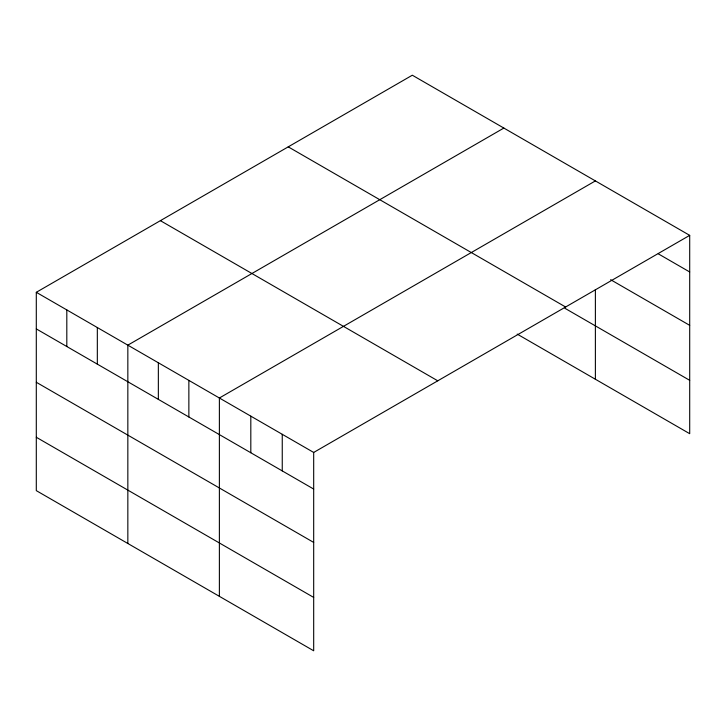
<?xml version="1.0" encoding="UTF-8"?>
<svg xmlns="http://www.w3.org/2000/svg" width="726" height="726" viewBox="0 0 726 726"><rect width="100%" height="100%" fill="white"/><g stroke="black" fill="none" stroke-linecap="round" stroke-linejoin="round"><path stroke-width="1.09" d="M36.3 292.306L313.686 452.452L313.686 650.786L36.3 490.64L36.3 292.306L412.314 75.214L689.7 235.36L689.7 433.694L517.202 334.105M503.853 128.066L127.84 345.149L127.84 543.484M595.384 180.91L219.379 398.002L219.379 596.336M313.686 452.452L689.7 235.36M658.264 253.819L689.7 271.969M610.63 279.691L689.7 325.339M288.231 146.852L565.618 306.998M564.873 308.26L689.7 380.324M160.382 220.659L437.769 380.814M36.3 328.905L313.686 489.052M36.3 382.275L313.686 542.422M36.3 437.27L313.686 597.416M595.384 289.583L595.384 379.244M282.251 434.302L282.251 470.902M250.815 416.152L250.815 452.752M188.86 380.388L188.86 416.987M158.35 362.764L158.35 399.373M97.329 327.535L97.329 364.134M66.81 309.92L66.81 346.52"/></g></svg>
